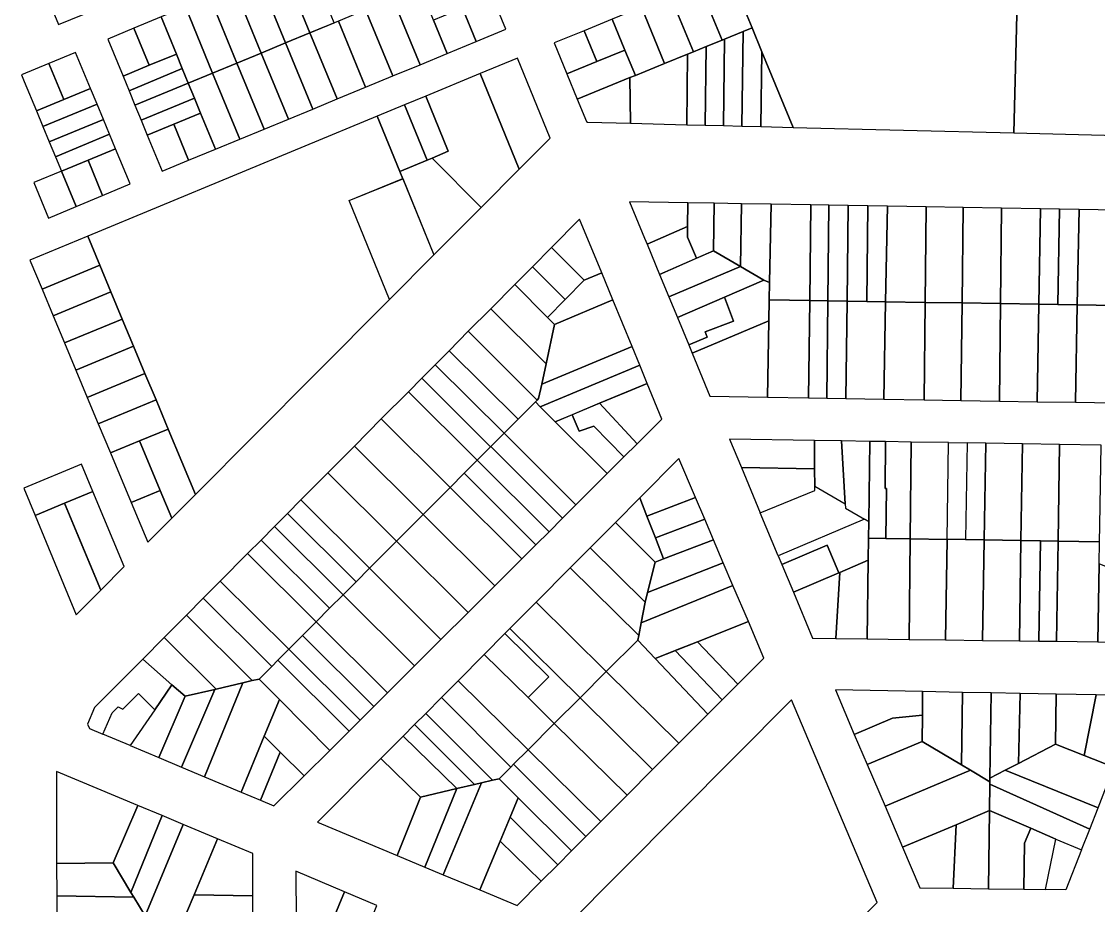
# Model space of a CAD drawing. Header units: metres. Extents: x 263639 to 269142, y 7370519 to 7372711.
# Drawn here: x 263640.4 to 264049.3, y 7371593.6 to 7371929.5 of the extents above; entities that cross this region are included whole.
import ezdxf

# ---------------------------------------------------------------- set-up
doc = ezdxf.new("R2010")
doc.units = ezdxf.units.M
doc.layers.add('LOTE', color=7, linetype='Continuous')

msp = doc.modelspace()

# ---------------------------------------------------------------- linework, layer by layer
at = {"layer": 'LOTE', "color": 7}
for points in [[(263840.53, 7372112.48), (263845.59, 7372100.47), (263853.64, 7372081.35), (263858.44, 7372069.94), (263868.96, 7372044.96), (263879.05, 7372021), (263883.89, 7372009.28), (263894.28, 7371984.08), (263904.45, 7371959.43), (263908.96, 7371948.48), (263917.79, 7371927.08), (263921.52, 7371918.04), (263933.38, 7371889.3), (264017.22, 7371887.17), (264023.53, 7372136.42), (263988.37, 7372123.09), (263952.08, 7372124.97), (263936.45, 7372129.31), (263909.65, 7372136.76), (263879.49, 7372153.02), (263859.95, 7372155.11), (263826.45, 7372145.93), (263840.53, 7372112.48)], [(263663.76, 7371932.21), (263657.98, 7371946.17), (263652.96, 7371958.28), (263643.67, 7371954.43), (263654.47, 7371928.35), (263663.76, 7371932.21)], [(263739.61, 7371950.35), (263749.91, 7371925.22), (263759.15, 7371929.04), (263748.85, 7371954.17), (263739.61, 7371950.35)], [(263730.36, 7371946.53), (263740.67, 7371921.39), (263749.91, 7371925.22), (263739.61, 7371950.35), (263730.36, 7371946.53)], [(263906.47, 7371922.48), (263907.38, 7371922.84), (263914.41, 7371925.71), (263917.79, 7371927.08), (263908.96, 7371948.48), (263897.65, 7371943.86), (263906.47, 7371922.48)], [(263711.88, 7371938.89), (263722.19, 7371913.74), (263731.43, 7371917.56), (263721.12, 7371942.71), (263711.88, 7371938.89)], [(263721.12, 7371942.71), (263731.43, 7371917.56), (263740.67, 7371921.39), (263730.36, 7371946.53), (263721.12, 7371942.71)], [(263895.54, 7371918.03), (263900.34, 7371919.98), (263906.47, 7371922.48), (263897.65, 7371943.86), (263886.73, 7371939.39), (263895.54, 7371918.03)], [(263702.64, 7371935.07), (263712.95, 7371909.91), (263722.19, 7371913.74), (263711.88, 7371938.89), (263702.64, 7371935.07)], [(263802.07, 7371917.4), (263796.87, 7371930.08), (263791.76, 7371942.55), (263781.41, 7371938.27), (263791.72, 7371913.12), (263802.07, 7371917.4)], [(263824.25, 7371926.57), (263819.05, 7371939.25), (263807.78, 7371934.59), (263812.97, 7371921.91), (263824.25, 7371926.57)], [(263875.81, 7371934.92), (263884.61, 7371913.58), (263893.31, 7371917.12), (263895.54, 7371918.03), (263886.73, 7371939.39), (263875.81, 7371934.92)], [(263693.4, 7371931.25), (263699.17, 7371917.17), (263701.44, 7371911.62), (263703.71, 7371906.08), (263712.95, 7371909.91), (263702.64, 7371935.07), (263693.4, 7371931.25)], [(263791.72, 7371913.12), (263781.41, 7371938.27), (263771.06, 7371933.98), (263781.37, 7371908.85), (263791.72, 7371913.12)], [(263812.97, 7371921.91), (263807.78, 7371934.59), (263796.87, 7371930.08), (263802.07, 7371917.4), (263812.97, 7371921.91)], [(263864.7, 7371930.38), (263869.54, 7371918.64), (263873.5, 7371909.05), (263884.61, 7371913.58), (263875.81, 7371934.92), (263864.7, 7371930.38)], [(263683.05, 7371926.97), (263688.82, 7371912.89), (263699.17, 7371917.17), (263693.4, 7371931.25), (263683.05, 7371926.97)], [(263781.37, 7371908.85), (263771.06, 7371933.98), (263760.72, 7371929.7), (263771.02, 7371904.57), (263781.37, 7371908.85)], [(263854.06, 7371926.03), (263858.9, 7371914.29), (263869.54, 7371918.64), (263864.7, 7371930.38), (263854.06, 7371926.03)], [(263673.15, 7371922.88), (263678.92, 7371908.8), (263688.82, 7371912.89), (263683.05, 7371926.97), (263673.15, 7371922.88)], [(263771.02, 7371904.57), (263760.72, 7371929.7), (263749.91, 7371925.22), (263760.21, 7371900.1), (263771.02, 7371904.57)], [(263921.18, 7371889.61), (263921.52, 7371918.04), (263917.79, 7371927.08), (263914.41, 7371925.71), (263913.98, 7371889.79), (263921.18, 7371889.61)], [(263760.21, 7371900.1), (263749.91, 7371925.22), (263740.67, 7371921.39), (263750.97, 7371896.27), (263760.21, 7371900.1)], [(263842.7, 7371921.39), (263847.52, 7371909.63), (263858.9, 7371914.29), (263854.06, 7371926.03), (263842.7, 7371921.39)], [(263900.34, 7371919.98), (263900.34, 7371919.98), (263899.98, 7371890.14), (263906.98, 7371889.96), (263906.98, 7371889.96), (263907.38, 7371922.84), (263906.47, 7371922.48), (263900.34, 7371919.98)], [(263913.98, 7371889.79), (263914.41, 7371925.71), (263907.38, 7371922.84), (263907.38, 7371922.84), (263906.98, 7371889.96), (263913.98, 7371889.79)], [(263750.97, 7371896.27), (263740.67, 7371921.39), (263731.43, 7371917.56), (263741.72, 7371892.45), (263750.97, 7371896.27)], [(263851.44, 7371900.07), (263871.44, 7371908.21), (263873.5, 7371909.05), (263869.54, 7371918.64), (263858.9, 7371914.29), (263847.52, 7371909.63), (263851.44, 7371900.07)], [(263899.98, 7371890.14), (263900.34, 7371919.98), (263895.54, 7371918.03), (263893.31, 7371917.12), (263892.99, 7371890.32), (263899.98, 7371890.14)], [(263650.71, 7371913.55), (263656.39, 7371899.84), (263666.6, 7371904.08), (263660.92, 7371917.79), (263650.71, 7371913.55)], [(263681.2, 7371903.25), (263701.44, 7371911.62), (263699.17, 7371917.17), (263688.82, 7371912.89), (263678.92, 7371908.8), (263681.2, 7371903.25)], [(263741.72, 7371892.45), (263731.43, 7371917.56), (263722.19, 7371913.74), (263732.48, 7371888.63), (263741.72, 7371892.45)], [(263841.19, 7371885.25), (263828.75, 7371915.6), (263814.53, 7371909.71), (263829.41, 7371873.41), (263841.19, 7371885.25)], [(263892.99, 7371890.32), (263893.31, 7371917.12), (263884.61, 7371913.58), (263884.61, 7371913.58), (263873.5, 7371909.05), (263871.44, 7371908.21), (263871.59, 7371890.86), (263892.99, 7371890.32)], [(263933.38, 7371889.3), (263921.52, 7371918.04), (263921.18, 7371889.61), (263933.38, 7371889.3)], [(263640.38, 7371909.26), (263641.44, 7371906.72), (263646.06, 7371895.55), (263656.39, 7371899.84), (263650.71, 7371913.55), (263640.38, 7371909.26)], [(263683.47, 7371897.7), (263703.71, 7371906.08), (263701.44, 7371911.62), (263681.2, 7371903.25), (263683.47, 7371897.7)], [(263723.24, 7371884.81), (263712.95, 7371909.91), (263703.71, 7371906.08), (263706.05, 7371900.38), (263708.39, 7371894.69), (263714, 7371880.99), (263723.24, 7371884.81)], [(263732.48, 7371888.63), (263722.19, 7371913.74), (263712.95, 7371909.91), (263723.24, 7371884.81), (263732.48, 7371888.63)], [(263685.81, 7371892.01), (263706.05, 7371900.38), (263703.71, 7371906.08), (263683.47, 7371897.7), (263685.81, 7371892.01)], [(263793.88, 7371901.16), (263802.46, 7371880.23), (263796.26, 7371877.66), (263814.93, 7371858.86), (263829.41, 7371873.41), (263814.53, 7371909.71), (263793.88, 7371901.16)], [(263854.95, 7371891.51), (263855.35, 7371891.27), (263871.59, 7371890.86), (263871.44, 7371908.21), (263851.44, 7371900.07), (263854.95, 7371891.51)], [(263666.6, 7371904.08), (263656.39, 7371899.84), (263646.06, 7371895.55), (263648.53, 7371889.6), (263669.07, 7371898.11), (263666.6, 7371904.08)], [(263669.07, 7371898.11), (263648.53, 7371889.6), (263650.93, 7371883.82), (263671.47, 7371892.33), (263669.07, 7371898.11)], [(263688.14, 7371886.31), (263698.22, 7371890.48), (263708.39, 7371894.69), (263706.05, 7371900.38), (263685.81, 7371892.01), (263688.14, 7371886.31)], [(263775.42, 7371893.51), (263784, 7371872.58), (263794.44, 7371876.9), (263785.86, 7371897.83), (263775.42, 7371893.51)], [(263785.86, 7371897.83), (263794.44, 7371876.9), (263796.26, 7371877.66), (263802.46, 7371880.23), (263793.88, 7371901.16), (263785.86, 7371897.83)], [(263714, 7371880.99), (263708.39, 7371894.69), (263698.22, 7371890.48), (263703.83, 7371876.79), (263714, 7371880.99)], [(263671.47, 7371892.33), (263650.93, 7371883.82), (263653.27, 7371878.16), (263673.81, 7371886.67), (263671.47, 7371892.33)], [(263785.13, 7371869.8), (263784, 7371872.58), (263775.42, 7371893.51), (263665.5, 7371847.96), (263670.12, 7371836.89), (263674.33, 7371826.81), (263678.64, 7371816.48), (263682.95, 7371806.14), (263687.26, 7371795.8), (263691.46, 7371785.74), (263696.08, 7371774.67), (263706.44, 7371749.83), (263751.72, 7371795.34), (263780.1, 7371823.86), (263764.77, 7371861.5), (263785.13, 7371869.8)], [(263693.75, 7371872.62), (263703.83, 7371876.79), (263698.22, 7371890.48), (263688.14, 7371886.31), (263693.75, 7371872.62)], [(263673.81, 7371886.67), (263653.27, 7371878.16), (263655.54, 7371872.69), (263665.63, 7371876.87), (263676.08, 7371881.2), (263673.81, 7371886.67)], [(263676.08, 7371881.2), (263665.63, 7371876.87), (263671.18, 7371863.47), (263681.61, 7371867.85), (263676.08, 7371881.2)], [(263814.93, 7371858.86), (263796.26, 7371877.66), (263794.44, 7371876.9), (263784, 7371872.58), (263797.01, 7371840.84), (263814.93, 7371858.86)], [(263671.18, 7371863.47), (263665.63, 7371876.87), (263655.54, 7371872.69), (263661.11, 7371859.24), (263671.18, 7371863.47)], [(263661.11, 7371859.24), (263655.54, 7371872.69), (263645.06, 7371868.35), (263650.66, 7371854.85), (263661.11, 7371859.24)], [(263780.1, 7371823.86), (263764.77, 7371861.5), (263785.18, 7371869.83), (263797.01, 7371840.84), (263780.1, 7371823.86)], [(263877.92, 7371844.89), (263893.29, 7371851.65), (263893.35, 7371860.63), (263871.25, 7371861), (263876.97, 7371847.19), (263877.92, 7371844.89)], [(263903.22, 7371842.42), (263903.35, 7371860.47), (263893.35, 7371860.63), (263893.29, 7371851.65), (263893.28, 7371847.54), (263896.71, 7371839.55), (263903.22, 7371842.42)], [(263903.35, 7371860.47), (263903.22, 7371842.42), (263913.38, 7371836.47), (263913.84, 7371860.29), (263903.35, 7371860.47)], [(263913.84, 7371860.29), (263913.38, 7371836.47), (263922.3, 7371831.25), (263924.47, 7371830.32), (263925.04, 7371860.1), (263913.84, 7371860.29)], [(263925.04, 7371860.1), (263924.47, 7371830.32), (263924.34, 7371823.81), (263939.7, 7371823.55), (263940.12, 7371859.85), (263925.04, 7371860.1)], [(263940.12, 7371859.85), (263939.7, 7371823.55), (263946.6, 7371823.44), (263947.01, 7371859.73), (263940.12, 7371859.85)], [(263947.01, 7371859.73), (263946.6, 7371823.44), (263953.86, 7371823.31), (263954.27, 7371859.61), (263947.01, 7371859.73)], [(263954.27, 7371859.61), (263953.86, 7371823.31), (263961.36, 7371823.19), (263961.77, 7371859.48), (263954.27, 7371859.61)], [(263961.77, 7371859.48), (263961.36, 7371823.19), (263968.52, 7371823.07), (263969.19, 7371859.36), (263961.77, 7371859.48)], [(263969.19, 7371859.36), (263968.52, 7371823.07), (263983.56, 7371822.82), (263983.98, 7371859.11), (263969.19, 7371859.36)], [(263983.98, 7371859.11), (263983.56, 7371822.82), (263997.56, 7371822.59), (263997.98, 7371858.87), (263983.98, 7371859.11)], [(263997.98, 7371858.87), (263997.56, 7371822.59), (264012.15, 7371822.35), (264012.57, 7371858.63), (263997.98, 7371858.87)], [(264012.57, 7371858.63), (264012.15, 7371822.35), (264026.67, 7371822.1), (264027.29, 7371858.38), (264012.57, 7371858.63)], [(264027.29, 7371858.38), (264026.67, 7371822.1), (264033.9, 7371821.98), (264034.52, 7371858.26), (264027.29, 7371858.38)], [(264034.52, 7371858.26), (264033.9, 7371821.98), (264041.28, 7371821.86), (264041.96, 7371858.14), (264034.52, 7371858.26)], [(264041.96, 7371858.14), (264041.28, 7371821.86), (264055.74, 7371821.62), (264056.42, 7371857.89), (264041.96, 7371858.14)], [(263852.32, 7371854.38), (263841.69, 7371843.67), (263854.03, 7371831.22), (263860.71, 7371834.01), (263852.32, 7371854.38)], [(263896.71, 7371839.55), (263893.28, 7371847.54), (263893.29, 7371851.65), (263877.92, 7371844.89), (263882.68, 7371833.38), (263896.71, 7371839.55)], [(263643.59, 7371838.88), (263648.21, 7371827.81), (263670.12, 7371836.89), (263665.5, 7371847.96), (263643.59, 7371838.88)], [(263834.44, 7371836.37), (263846.82, 7371823.88), (263854.03, 7371831.22), (263841.69, 7371843.67), (263834.44, 7371836.37)], [(263886.21, 7371824.86), (263913.38, 7371836.47), (263903.22, 7371842.42), (263882.68, 7371833.38), (263886.21, 7371824.86)], [(263652.41, 7371817.73), (263674.33, 7371826.81), (263670.12, 7371836.89), (263648.21, 7371827.81), (263652.41, 7371817.73)], [(263827.73, 7371829.61), (263840.14, 7371817.08), (263846.82, 7371823.88), (263834.44, 7371836.37), (263827.73, 7371829.61)], [(263889.43, 7371817.07), (263907.37, 7371824.81), (263922.3, 7371831.25), (263913.38, 7371836.47), (263886.21, 7371824.86), (263889.43, 7371817.07)], [(263860.71, 7371834.01), (263854.03, 7371831.22), (263846.82, 7371823.88), (263840.14, 7371817.08), (263842.76, 7371814.44), (263864.95, 7371823.71), (263860.71, 7371834.01)], [(263818.56, 7371820.38), (263839.57, 7371799.45), (263842.76, 7371814.44), (263840.14, 7371817.08), (263827.73, 7371829.61), (263818.56, 7371820.38)], [(263895.06, 7371803.47), (263924.19, 7371815.78), (263924.34, 7371823.81), (263924.47, 7371830.32), (263922.3, 7371831.25), (263907.37, 7371824.81), (263910.72, 7371815.66), (263899.96, 7371811.61), (263900.69, 7371809.6), (263893.76, 7371806.61), (263895.06, 7371803.47)], [(263656.73, 7371807.4), (263678.64, 7371816.48), (263674.33, 7371826.81), (263652.41, 7371817.73), (263656.73, 7371807.4)], [(263893.76, 7371806.61), (263900.69, 7371809.6), (263899.96, 7371811.61), (263910.72, 7371815.66), (263907.37, 7371824.81), (263889.43, 7371817.07), (263893.76, 7371806.61)], [(263809.95, 7371811.81), (263836.19, 7371785.67), (263836.76, 7371786.24), (263837.93, 7371791.74), (263839.57, 7371799.45), (263818.56, 7371820.38), (263809.95, 7371811.81)], [(263864.95, 7371823.71), (263842.76, 7371814.44), (263839.57, 7371799.45), (263837.93, 7371791.74), (263872.22, 7371806.06), (263864.95, 7371823.71)], [(263939.28, 7371786.53), (263939.7, 7371823.55), (263924.34, 7371823.81), (263924.19, 7371815.78), (263923.63, 7371786.79), (263939.28, 7371786.53)], [(263946.18, 7371786.41), (263946.6, 7371823.44), (263939.7, 7371823.55), (263939.28, 7371786.53), (263946.18, 7371786.41)], [(263953.43, 7371786.29), (263953.86, 7371823.31), (263946.6, 7371823.44), (263946.18, 7371786.41), (263953.43, 7371786.29)], [(263967.84, 7371786.05), (263968.52, 7371823.07), (263961.36, 7371823.19), (263953.86, 7371823.31), (263953.43, 7371786.29), (263967.84, 7371786.05)], [(263983.14, 7371785.79), (263983.56, 7371822.82), (263968.52, 7371823.07), (263967.84, 7371786.05), (263983.14, 7371785.79)], [(263997.14, 7371785.56), (263997.56, 7371822.59), (263997.56, 7371822.59), (263983.56, 7371822.82), (263983.14, 7371785.79), (263997.14, 7371785.56)], [(264011.73, 7371785.31), (264012.15, 7371822.35), (263997.56, 7371822.59), (263997.14, 7371785.56), (264011.73, 7371785.31)], [(264026.04, 7371785.07), (264026.67, 7371822.1), (264012.15, 7371822.35), (264011.73, 7371785.31), (264026.04, 7371785.07)], [(264040.58, 7371784.83), (264041.28, 7371821.86), (264033.9, 7371821.98), (264026.67, 7371822.1), (264026.04, 7371785.07), (264040.58, 7371784.83)], [(264055.05, 7371784.58), (264055.74, 7371821.62), (264041.28, 7371821.86), (264040.58, 7371784.83), (264055.05, 7371784.58)], [(263661.04, 7371797.06), (263682.95, 7371806.14), (263678.64, 7371816.48), (263656.73, 7371807.4), (263661.04, 7371797.06)], [(263802.76, 7371804.45), (263828.93, 7371778.38), (263835.5, 7371784.97), (263836.19, 7371785.67), (263809.95, 7371811.81), (263802.76, 7371804.45)], [(263923.63, 7371786.79), (263924.19, 7371815.78), (263895.06, 7371803.47), (263901.81, 7371787.16), (263923.63, 7371786.79)], [(263665.35, 7371786.72), (263687.26, 7371795.8), (263682.95, 7371806.14), (263661.04, 7371797.06), (263665.35, 7371786.72)], [(263797.48, 7371799.13), (263823.65, 7371773.07), (263828.93, 7371778.38), (263802.76, 7371804.45), (263797.48, 7371799.13)], [(263872.22, 7371806.06), (263837.93, 7371791.74), (263836.76, 7371786.24), (263836.19, 7371785.67), (263835.5, 7371784.97), (263837.32, 7371783.17), (263875.15, 7371798.96), (263872.22, 7371806.06)], [(263669.54, 7371776.66), (263691.46, 7371785.74), (263687.26, 7371795.8), (263665.35, 7371786.72), (263669.54, 7371776.66)], [(263823.65, 7371773.07), (263797.48, 7371799.13), (263792.37, 7371793.99), (263818.53, 7371767.94), (263818.59, 7371767.99), (263823.65, 7371773.07)], [(263875.15, 7371798.96), (263837.32, 7371783.17), (263843.07, 7371777.44), (263859.85, 7371784.45), (263870.38, 7371788.85), (263878.01, 7371792.03), (263875.15, 7371798.96)], [(263813.43, 7371762.82), (263818.53, 7371767.94), (263792.37, 7371793.99), (263787.28, 7371788.86), (263813.43, 7371762.82)], [(263878.01, 7371792.03), (263859.85, 7371784.45), (263874.12, 7371769.01), (263874.12, 7371769.01), (263874.12, 7371769.01), (263883.6, 7371778.46), (263878.01, 7371792.03)], [(263803.13, 7371752.48), (263808.49, 7371757.86), (263813.43, 7371762.82), (263787.28, 7371788.86), (263777, 7371778.5), (263803.13, 7371752.48)], [(263685.15, 7371770.14), (263696.08, 7371774.67), (263691.46, 7371785.74), (263669.54, 7371776.66), (263674.16, 7371765.59), (263685.15, 7371770.14)], [(263862.83, 7371757.75), (263843.07, 7371777.44), (263837.32, 7371783.17), (263835.5, 7371784.97), (263828.93, 7371778.38), (263823.65, 7371773.07), (263850.94, 7371745.89), (263862.83, 7371757.75)], [(263849.51, 7371780.13), (263852.14, 7371773.83), (263857.7, 7371775.72), (263869.17, 7371764.07), (263874.12, 7371769.01), (263859.85, 7371784.45), (263849.51, 7371780.13)], [(263843.07, 7371777.44), (263862.83, 7371757.75), (263869.17, 7371764.07), (263857.7, 7371775.72), (263852.14, 7371773.83), (263849.51, 7371780.13), (263843.07, 7371777.44)], [(263766.78, 7371768.2), (263792.89, 7371742.2), (263803.13, 7371752.48), (263777, 7371778.5), (263766.78, 7371768.2)], [(263706.44, 7371749.83), (263696.08, 7371774.67), (263685.15, 7371770.14), (263693.01, 7371751.31), (263697.41, 7371740.75), (263706.44, 7371749.83)], [(263850.94, 7371745.89), (263823.65, 7371773.07), (263818.59, 7371767.99), (263845.87, 7371740.82), (263850.94, 7371745.89)], [(263682.02, 7371746.76), (263693.01, 7371751.31), (263685.15, 7371770.14), (263674.16, 7371765.59), (263682.02, 7371746.76)], [(263756.71, 7371758.05), (263782.8, 7371732.06), (263792.89, 7371742.2), (263766.78, 7371768.2), (263756.71, 7371758.05)], [(263845.87, 7371740.82), (263818.59, 7371767.99), (263813.43, 7371762.82), (263840.69, 7371735.66), (263845.87, 7371740.82)], [(263913.76, 7371760.03), (263941.55, 7371759.54), (263941.5, 7371770.3), (263909.27, 7371770.81), (263913.76, 7371760.03)], [(263941.5, 7371770.3), (263941.55, 7371759.54), (263941.58, 7371752.98), (263953.22, 7371746.25), (263951.81, 7371770.14), (263941.5, 7371770.3)], [(263953.22, 7371746.25), (263953.32, 7371744.59), (263960.49, 7371740.45), (263962.11, 7371739.51), (263962.55, 7371769.97), (263951.81, 7371770.14), (263953.22, 7371746.25)], [(263962.55, 7371769.97), (263962.11, 7371739.51), (263962.02, 7371733.22), (263968.54, 7371733.12), (263968.87, 7371752.08), (263968.39, 7371752.08), (263968.42, 7371769.88), (263962.55, 7371769.97)], [(263968.42, 7371769.88), (263968.39, 7371752.08), (263968.87, 7371752.08), (263968.54, 7371733.12), (263977.87, 7371732.97), (263978.25, 7371769.73), (263968.42, 7371769.88)], [(263978.25, 7371769.73), (263977.87, 7371732.97), (263991.87, 7371732.75), (263992.45, 7371769.51), (263978.25, 7371769.73)], [(263992.45, 7371769.51), (263999.45, 7371769.4), (263998.87, 7371732.64), (263991.87, 7371732.75), (263992.45, 7371769.51), (263992.45, 7371769.51)], [(263999.45, 7371769.4), (263998.87, 7371732.64), (264005.95, 7371732.53), (264006.53, 7371769.28), (263999.45, 7371769.39), (263999.45, 7371769.4)], [(264006.53, 7371769.28), (264005.95, 7371732.53), (264019.92, 7371732.31), (264020.5, 7371769.07), (264006.53, 7371769.28)], [(264020.5, 7371769.07), (264019.92, 7371732.31), (264027.3, 7371732.19), (264034.02, 7371732.09), (264034.6, 7371768.85), (264020.5, 7371769.07)], [(264034.6, 7371768.85), (264034.02, 7371732.09), (264049.71, 7371731.84), (264049.82, 7371737.99), (264050.35, 7371768.6), (264034.6, 7371768.85)], [(263813.43, 7371762.82), (263808.49, 7371757.86), (263835.74, 7371730.72), (263840.69, 7371735.66), (263813.43, 7371762.82)], [(263875.17, 7371748.54), (263877.86, 7371741.62), (263896.36, 7371748.64), (263890.04, 7371763.52), (263875.17, 7371748.54)], [(263656.75, 7371746.53), (263667.47, 7371750.98), (263663.19, 7371761.32), (263641.27, 7371752.21), (263645.55, 7371741.87), (263656.75, 7371746.53)], [(263920.92, 7371742.84), (263941.59, 7371751.37), (263941.58, 7371752.98), (263941.55, 7371759.54), (263913.76, 7371760.03), (263920.92, 7371742.84)], [(263746.47, 7371747.73), (263772.54, 7371721.76), (263782.8, 7371732.06), (263756.71, 7371758.05), (263746.47, 7371747.73)], [(263835.74, 7371730.72), (263808.49, 7371757.86), (263803.13, 7371752.48), (263830.36, 7371725.35), (263835.74, 7371730.72)], [(263656.75, 7371746.53), (263670.46, 7371713.45), (263679.32, 7371722.38), (263667.47, 7371750.98), (263656.75, 7371746.53)], [(263688.33, 7371731.63), (263697.41, 7371740.75), (263693.01, 7371751.31), (263682.02, 7371746.76), (263688.33, 7371731.63)], [(263830.36, 7371725.35), (263803.13, 7371752.48), (263792.89, 7371742.2), (263820.09, 7371715.11), (263830.36, 7371725.35)], [(263920.92, 7371742.84), (263941.59, 7371751.37), (263941.58, 7371752.98), (263953.22, 7371746.25), (263953.32, 7371744.59), (263960.49, 7371740.45), (263927.74, 7371726.44), (263920.92, 7371742.84)], [(263662.71, 7371732.14), (263656.75, 7371746.53), (263645.55, 7371741.87), (263649.78, 7371731.64), (263661.18, 7371704.09), (263670.46, 7371713.45), (263662.71, 7371732.14)], [(263741.33, 7371742.56), (263767.4, 7371716.6), (263772.54, 7371721.76), (263746.47, 7371747.73), (263741.33, 7371742.56)], [(263881.08, 7371733.34), (263877.86, 7371741.62), (263875.17, 7371748.54), (263865.88, 7371739.18), (263880.97, 7371724.09), (263884.21, 7371725.31), (263881.08, 7371733.34)], [(263899.84, 7371740.46), (263896.36, 7371748.64), (263877.86, 7371741.62), (263881.08, 7371733.34), (263899.84, 7371740.46)], [(263736.4, 7371737.59), (263762.46, 7371711.64), (263767.4, 7371716.6), (263741.33, 7371742.56), (263736.4, 7371737.59)], [(263820.09, 7371715.11), (263792.89, 7371742.2), (263782.8, 7371732.06), (263809.97, 7371705.01), (263820.09, 7371715.11)], [(263856.29, 7371729.52), (263877.18, 7371708.89), (263878.09, 7371712.55), (263880.97, 7371724.09), (263865.88, 7371739.18), (263856.29, 7371729.52)], [(263881.08, 7371733.34), (263884.21, 7371725.31), (263903.21, 7371732.52), (263899.84, 7371740.46), (263881.08, 7371733.34)], [(263929.11, 7371723.16), (263946.36, 7371730.54), (263950.74, 7371720.02), (263951.1, 7371720.17), (263961.89, 7371724.79), (263962.02, 7371733.22), (263962.11, 7371739.51), (263960.49, 7371740.45), (263927.74, 7371726.44), (263929.11, 7371723.16)], [(263731.34, 7371732.5), (263757.39, 7371706.55), (263762.46, 7371711.64), (263736.4, 7371737.59), (263731.34, 7371732.5)], [(263726.24, 7371727.35), (263752.28, 7371701.42), (263757.39, 7371706.55), (263731.34, 7371732.5), (263726.24, 7371727.35)], [(263809.97, 7371705.01), (263782.8, 7371732.06), (263772.54, 7371721.76), (263799.67, 7371694.74), (263809.97, 7371705.01)], [(263878.09, 7371712.55), (263906.88, 7371723.88), (263903.21, 7371732.52), (263884.21, 7371725.31), (263880.97, 7371724.09), (263878.09, 7371712.55)], [(263933.49, 7371712.64), (263950.74, 7371720.02), (263946.36, 7371730.54), (263929.11, 7371723.16), (263933.49, 7371712.64)], [(263977.48, 7371694.75), (263977.87, 7371732.97), (263968.54, 7371733.12), (263962.02, 7371733.22), (263961.89, 7371724.79), (263961.46, 7371694.96), (263977.48, 7371694.75)], [(263991.27, 7371694.57), (263991.87, 7371732.75), (263977.87, 7371732.97), (263977.48, 7371694.75), (263991.27, 7371694.57)], [(264005.35, 7371694.38), (264005.95, 7371732.53), (263991.87, 7371732.75), (263991.27, 7371694.57), (264005.35, 7371694.38)], [(264019.32, 7371694.2), (264019.92, 7371732.31), (264005.95, 7371732.53), (264005.35, 7371694.38), (264019.32, 7371694.2)], [(264026.7, 7371694.1), (264027.3, 7371732.19), (264019.92, 7371732.31), (264019.32, 7371694.2), (264026.7, 7371694.1)], [(264033.42, 7371694.01), (264034.02, 7371732.09), (264027.3, 7371732.19), (264026.7, 7371694.1), (264033.42, 7371694.01)], [(264049.05, 7371693.8), (264049.57, 7371723.5), (264049.71, 7371731.84), (264034.02, 7371732.09), (264033.42, 7371694.01), (264049.05, 7371693.8)], [(263715.86, 7371716.9), (263741.88, 7371690.98), (263747.07, 7371696.19), (263752.28, 7371701.42), (263726.24, 7371727.35), (263715.86, 7371716.9)], [(263856.29, 7371729.52), (263848.75, 7371721.93), (263874.76, 7371696.24), (263875.68, 7371701.02), (263877.18, 7371708.89), (263856.29, 7371729.52)], [(263848.75, 7371721.93), (263835.77, 7371708.85), (263862.46, 7371682.5), (263874.41, 7371694.43), (263874.76, 7371696.24), (263848.75, 7371721.93)], [(263877.18, 7371708.89), (263875.68, 7371701.02), (263910.54, 7371715.26), (263906.88, 7371723.88), (263878.09, 7371712.55), (263877.18, 7371708.89)], [(263961.46, 7371694.96), (263961.89, 7371724.79), (263951.1, 7371720.17), (263949.65, 7371695.11), (263961.46, 7371694.96)], [(264061.97, 7371693.63), (264068.74, 7371715.66), (264049.57, 7371723.5), (264049.05, 7371693.8), (264061.97, 7371693.63)], [(263799.67, 7371694.74), (263772.54, 7371721.76), (263767.4, 7371716.6), (263762.46, 7371711.64), (263789.56, 7371684.64), (263799.67, 7371694.74)], [(263949.65, 7371695.11), (263951.1, 7371720.17), (263950.74, 7371720.02), (263933.49, 7371712.64), (263940.74, 7371695.23), (263949.65, 7371695.11)], [(263715.86, 7371716.9), (263709.41, 7371710.4), (263735.42, 7371684.49), (263737.75, 7371686.83), (263741.88, 7371690.98), (263715.86, 7371716.9)], [(263874.76, 7371696.24), (263874.41, 7371694.43), (263880.97, 7371687.52), (263880.97, 7371687.52), (263897.05, 7371693.87), (263916.39, 7371701.5), (263910.54, 7371715.26), (263875.68, 7371701.02), (263874.76, 7371696.24)], [(263735.42, 7371684.49), (263709.41, 7371710.4), (263703, 7371703.94), (263727.97, 7371679.07), (263730.64, 7371679.69), (263735.42, 7371684.49)], [(263789.56, 7371684.64), (263762.46, 7371711.64), (263757.39, 7371706.55), (263752.28, 7371701.42), (263779.35, 7371674.46), (263789.56, 7371684.64)], [(263835.77, 7371708.85), (263825.82, 7371698.83), (263852.47, 7371672.52), (263862.46, 7371682.5), (263835.77, 7371708.85)], [(263694.6, 7371695.47), (263714.29, 7371675.87), (263724.46, 7371678.25), (263727.97, 7371679.07), (263703, 7371703.94), (263694.6, 7371695.47)], [(263779.35, 7371674.46), (263774.13, 7371669.25), (263747.07, 7371696.19), (263752.28, 7371701.42), (263779.35, 7371674.46)], [(263912.35, 7371677.73), (263922.26, 7371687.67), (263916.39, 7371701.5), (263897.05, 7371693.87), (263912.35, 7371677.73)], [(263825.82, 7371698.83), (263823.93, 7371696.93), (263840.58, 7371680.49), (263832.72, 7371672.63), (263842.71, 7371662.77), (263852.47, 7371672.52), (263825.82, 7371698.83)], [(263686.47, 7371687.28), (263697.52, 7371677.51), (263697.52, 7371677.51), (263702.51, 7371673.11), (263713.84, 7371675.76), (263714.29, 7371675.87), (263694.6, 7371695.47), (263686.47, 7371687.28)], [(263774.13, 7371669.25), (263747.07, 7371696.19), (263741.88, 7371690.98), (263768.92, 7371664.05), (263774.13, 7371669.25)], [(263840.58, 7371680.49), (263823.93, 7371696.93), (263816.1, 7371689.04), (263832.72, 7371672.63), (263840.58, 7371680.49)], [(263862.46, 7371682.5), (263890.01, 7371655.3), (263901.03, 7371666.36), (263880.97, 7371687.52), (263874.41, 7371694.43), (263862.46, 7371682.5)], [(263906.43, 7371671.78), (263912.35, 7371677.73), (263897.05, 7371693.87), (263888.64, 7371690.55), (263906.43, 7371671.78)], [(263768.92, 7371664.05), (263741.88, 7371690.98), (263737.75, 7371686.83), (263764.77, 7371659.91), (263768.92, 7371664.05)], [(263901.03, 7371666.36), (263906.43, 7371671.78), (263888.64, 7371690.55), (263880.97, 7371687.52), (263901.03, 7371666.36)], [(263697.52, 7371677.51), (263686.47, 7371687.28), (263668.12, 7371668.86), (263665.43, 7371662.58), (263666.22, 7371660.89), (263671.31, 7371658.75), (263674.8, 7371666.88), (263677.02, 7371669.11), (263678.86, 7371668.2), (263684.75, 7371674.14), (263690.96, 7371667.97), (263697.52, 7371677.51)], [(263764.77, 7371659.91), (263737.75, 7371686.83), (263735.42, 7371684.49), (263730.64, 7371679.69), (263738.29, 7371671.93), (263757.41, 7371652.57), (263764.77, 7371659.91)], [(263832.72, 7371672.63), (263816.1, 7371689.04), (263806.18, 7371679.05), (263832.74, 7371652.82), (263842.71, 7371662.77), (263832.72, 7371672.63)], [(263852.47, 7371672.52), (263880.04, 7371645.29), (263890.01, 7371655.3), (263862.46, 7371682.5), (263852.47, 7371672.52)], [(263702.51, 7371673.11), (263697.52, 7371677.51), (263690.96, 7371667.97), (263681.64, 7371654.41), (263692.5, 7371649.85), (263702.51, 7371673.11)], [(263709.81, 7371642.57), (263724.46, 7371678.25), (263714.29, 7371675.87), (263713.84, 7371675.76), (263701.14, 7371646.22), (263709.81, 7371642.57)], [(263723.82, 7371636.68), (263732.56, 7371657.97), (263738.29, 7371671.93), (263730.64, 7371679.69), (263727.97, 7371679.07), (263724.46, 7371678.25), (263709.81, 7371642.57), (263723.82, 7371636.68)], [(263826.15, 7371646.25), (263827.25, 7371647.34), (263832.74, 7371652.82), (263806.18, 7371679.05), (263799.83, 7371672.65), (263826.15, 7371646.25)], [(263671.31, 7371658.75), (263674.8, 7371666.88), (263677.02, 7371669.11), (263678.86, 7371668.2), (263684.75, 7371674.14), (263690.96, 7371667.97), (263681.64, 7371654.41), (263671.31, 7371658.75)], [(263701.14, 7371646.22), (263713.84, 7371675.76), (263702.51, 7371673.11), (263692.5, 7371649.85), (263701.14, 7371646.22)], [(263949.43, 7371675.53), (263956.64, 7371658.65), (263971.15, 7371664.76), (263982.47, 7371666.01), (263982.53, 7371674.89), (263949.43, 7371675.53)], [(263982.53, 7371674.89), (263982.47, 7371666.01), (263982.4, 7371656), (263997.35, 7371647.08), (263997.72, 7371674.6), (263982.53, 7371674.89)], [(263997.72, 7371674.6), (263997.35, 7371647.08), (264000.79, 7371645.03), (264008.1, 7371640.68), (264008.11, 7371642.02), (264008.55, 7371674.39), (263997.72, 7371674.6)], [(264008.55, 7371674.39), (264008.11, 7371642.02), (264013.95, 7371645.05), (264018.92, 7371647.63), (264019.59, 7371674.18), (264008.55, 7371674.39)], [(264019.59, 7371674.18), (264018.92, 7371647.63), (264033.06, 7371654.98), (264033.35, 7371673.91), (264019.59, 7371674.18)], [(264033.35, 7371673.91), (264033.06, 7371654.98), (264043.96, 7371650.63), (264048.42, 7371673.62), (264033.35, 7371673.91)], [(264048.42, 7371673.62), (264043.96, 7371650.63), (264055.24, 7371646.13), (264065.86, 7371673.29), (264048.42, 7371673.62)], [(263757.41, 7371652.57), (263738.29, 7371671.93), (263732.56, 7371657.97), (263738.61, 7371651.95), (263747.71, 7371642.89), (263757.41, 7371652.57)], [(263799.83, 7371672.65), (263793.87, 7371666.64), (263819.21, 7371641.22), (263821.72, 7371641.82), (263826.15, 7371646.25), (263799.83, 7371672.65)], [(263842.71, 7371662.77), (263870.31, 7371635.52), (263880.04, 7371645.29), (263852.47, 7371672.52), (263842.71, 7371662.77)], [(263932.79, 7371671.75), (263846.87, 7371585.22), (263923.98, 7371553.2), (263965.37, 7371594.8), (263932.79, 7371671.75)], [(263793.87, 7371666.64), (263789.64, 7371662.38), (263812.35, 7371639.6), (263815.03, 7371640.24), (263819.21, 7371641.22), (263793.87, 7371666.64)], [(263961.53, 7371647.21), (263982.4, 7371656), (263982.47, 7371666.01), (263971.15, 7371664.76), (263956.64, 7371658.65), (263961.53, 7371647.21)], [(263789.64, 7371662.38), (263785.29, 7371658), (263805.71, 7371638.03), (263812.35, 7371639.6), (263789.64, 7371662.38)], [(263832.74, 7371652.82), (263860.37, 7371625.54), (263870.31, 7371635.52), (263842.71, 7371662.77), (263832.74, 7371652.82)], [(263731.09, 7371633.63), (263738.61, 7371651.95), (263732.56, 7371657.97), (263723.82, 7371636.68), (263731.09, 7371633.63)], [(263791.92, 7371634.77), (263805.71, 7371638.03), (263785.29, 7371658), (263776.86, 7371649.5), (263791.92, 7371634.77)], [(263827.25, 7371647.34), (263854.72, 7371619.87), (263860.37, 7371625.54), (263832.74, 7371652.82), (263827.25, 7371647.34)], [(263968.31, 7371631.36), (264000.79, 7371645.03), (263997.35, 7371647.08), (263982.4, 7371656), (263961.53, 7371647.21), (263968.31, 7371631.36)], [(264055.24, 7371646.13), (264043.96, 7371650.63), (264033.06, 7371654.98), (264018.92, 7371647.63), (264013.95, 7371645.05), (264049.22, 7371630.76), (264055.24, 7371646.13)], [(263747.71, 7371642.89), (263738.61, 7371651.95), (263731.09, 7371633.63), (263736.25, 7371631.46), (263747.71, 7371642.89)], [(263776.86, 7371649.5), (263752.78, 7371625.25), (263783.07, 7371612.63), (263791.92, 7371634.77), (263776.86, 7371649.5)], [(263653.7, 7371609.64), (263675.19, 7371609.81), (263684.52, 7371631.62), (263653.62, 7371644.51), (263653.7, 7371609.64)], [(263826.15, 7371646.25), (263821.72, 7371641.82), (263828.98, 7371634.6), (263849.29, 7371614.42), (263854.72, 7371619.87), (263827.25, 7371647.34), (263826.15, 7371646.25)], [(263974.96, 7371615.79), (263995.28, 7371624.34), (264007.95, 7371629.67), (264008.08, 7371639.72), (264008.1, 7371640.68), (264000.79, 7371645.03), (263968.31, 7371631.36), (263974.96, 7371615.79)], [(264049.22, 7371630.76), (264013.95, 7371645.05), (264008.11, 7371642.02), (264008.1, 7371640.68), (264008.08, 7371639.72), (264046.03, 7371622.6), (264049.22, 7371630.76)], [(263812.35, 7371639.6), (263805.71, 7371638.03), (263793.59, 7371608.24), (263800.53, 7371605.34), (263815.03, 7371640.24), (263812.35, 7371639.6)], [(263819.21, 7371641.22), (263815.03, 7371640.24), (263800.53, 7371605.34), (263814.41, 7371599.56), (263822.13, 7371618.12), (263825.88, 7371627.14), (263828.98, 7371634.6), (263828.98, 7371634.6), (263821.72, 7371641.82), (263819.21, 7371641.22)], [(263791.92, 7371634.77), (263783.07, 7371612.63), (263793.59, 7371608.24), (263805.71, 7371638.03), (263791.92, 7371634.77)], [(264046.03, 7371622.6), (264008.08, 7371639.72), (264007.95, 7371629.67), (264023.68, 7371622.95), (264033.19, 7371618.89), (264042.95, 7371614.73), (264046.03, 7371622.6)], [(263825.88, 7371627.14), (263843.99, 7371609.1), (263849.29, 7371614.42), (263828.98, 7371634.6), (263825.88, 7371627.14)], [(263684.52, 7371631.62), (263675.19, 7371609.81), (263681.94, 7371598.59), (263693.76, 7371627.77), (263684.52, 7371631.62)], [(263693.76, 7371627.77), (263681.94, 7371598.59), (263683.06, 7371596.73), (263687.32, 7371589.65), (263701.82, 7371624.41), (263693.76, 7371627.77)], [(264007.55, 7371599.97), (264007.95, 7371629.67), (263995.28, 7371624.34), (263994.22, 7371600.15), (264007.55, 7371599.97)], [(264021.03, 7371599.78), (264021.27, 7371617.29), (264023.68, 7371622.95), (264007.95, 7371629.67), (264007.55, 7371599.97), (264021.03, 7371599.78)], [(263701.82, 7371624.41), (263687.32, 7371589.65), (263689.98, 7371585.27), (263690.71, 7371584.01), (263700.17, 7371583.94), (263705.89, 7371597.66), (263714.8, 7371618.99), (263701.82, 7371624.41)], [(263825.88, 7371627.14), (263822.13, 7371618.12), (263837.77, 7371602.85), (263843.99, 7371609.1), (263825.88, 7371627.14)], [(263994.22, 7371600.15), (263995.28, 7371624.34), (263974.96, 7371615.79), (263981.57, 7371600.32), (263994.22, 7371600.15)], [(264029.26, 7371599.67), (264033.19, 7371618.89), (264023.68, 7371622.95), (264021.27, 7371617.29), (264021.03, 7371599.78), (264029.26, 7371599.67)], [(263714.8, 7371618.99), (263705.89, 7371597.66), (263728.22, 7371597.28), (263728.17, 7371613.41), (263714.8, 7371618.99)], [(263814.41, 7371599.56), (263828.59, 7371593.64), (263837.77, 7371602.85), (263822.13, 7371618.12), (263814.41, 7371599.56)], [(264029.26, 7371599.67), (264033.19, 7371618.89), (264042.95, 7371614.73), (264037.01, 7371599.56), (264029.26, 7371599.67)], [(263653.73, 7371597.36), (263683.06, 7371596.73), (263681.94, 7371598.59), (263675.19, 7371609.81), (263653.7, 7371609.64), (263653.73, 7371597.36)], [(263744.56, 7371606.68), (263744.62, 7371587.8), (263756.59, 7371583.19), (263762.97, 7371598.87), (263744.56, 7371606.68)], [(263653.76, 7371585.13), (263689.98, 7371585.27), (263687.32, 7371589.65), (263683.06, 7371596.73), (263653.73, 7371597.36), (263653.76, 7371585.13)], [(263728.22, 7371597.28), (263705.89, 7371597.66), (263700.17, 7371583.94), (263728.27, 7371583.73), (263728.22, 7371597.28)], [(263762.97, 7371598.87), (263756.59, 7371583.19), (263764.15, 7371580.28), (263764.24, 7371576.42), (263764.24, 7371576.42), (263767.89, 7371574.94), (263775.32, 7371593.63), (263762.97, 7371598.87)]]:
    msp.add_lwpolyline(points, close=True, dxfattribs=at)
msp.add_lwpolyline([(264023.53, 7372136.42), (264017.22, 7371887.17), (264017.22, 7371887.17), (264091.02, 7371885.31), (264095.88, 7371901.61), (264098.47, 7371907.16), (264106.48, 7371929.35), (264111.07, 7371939.39)], dxfattribs=at)

doc.saveas('drawing.dxf')
